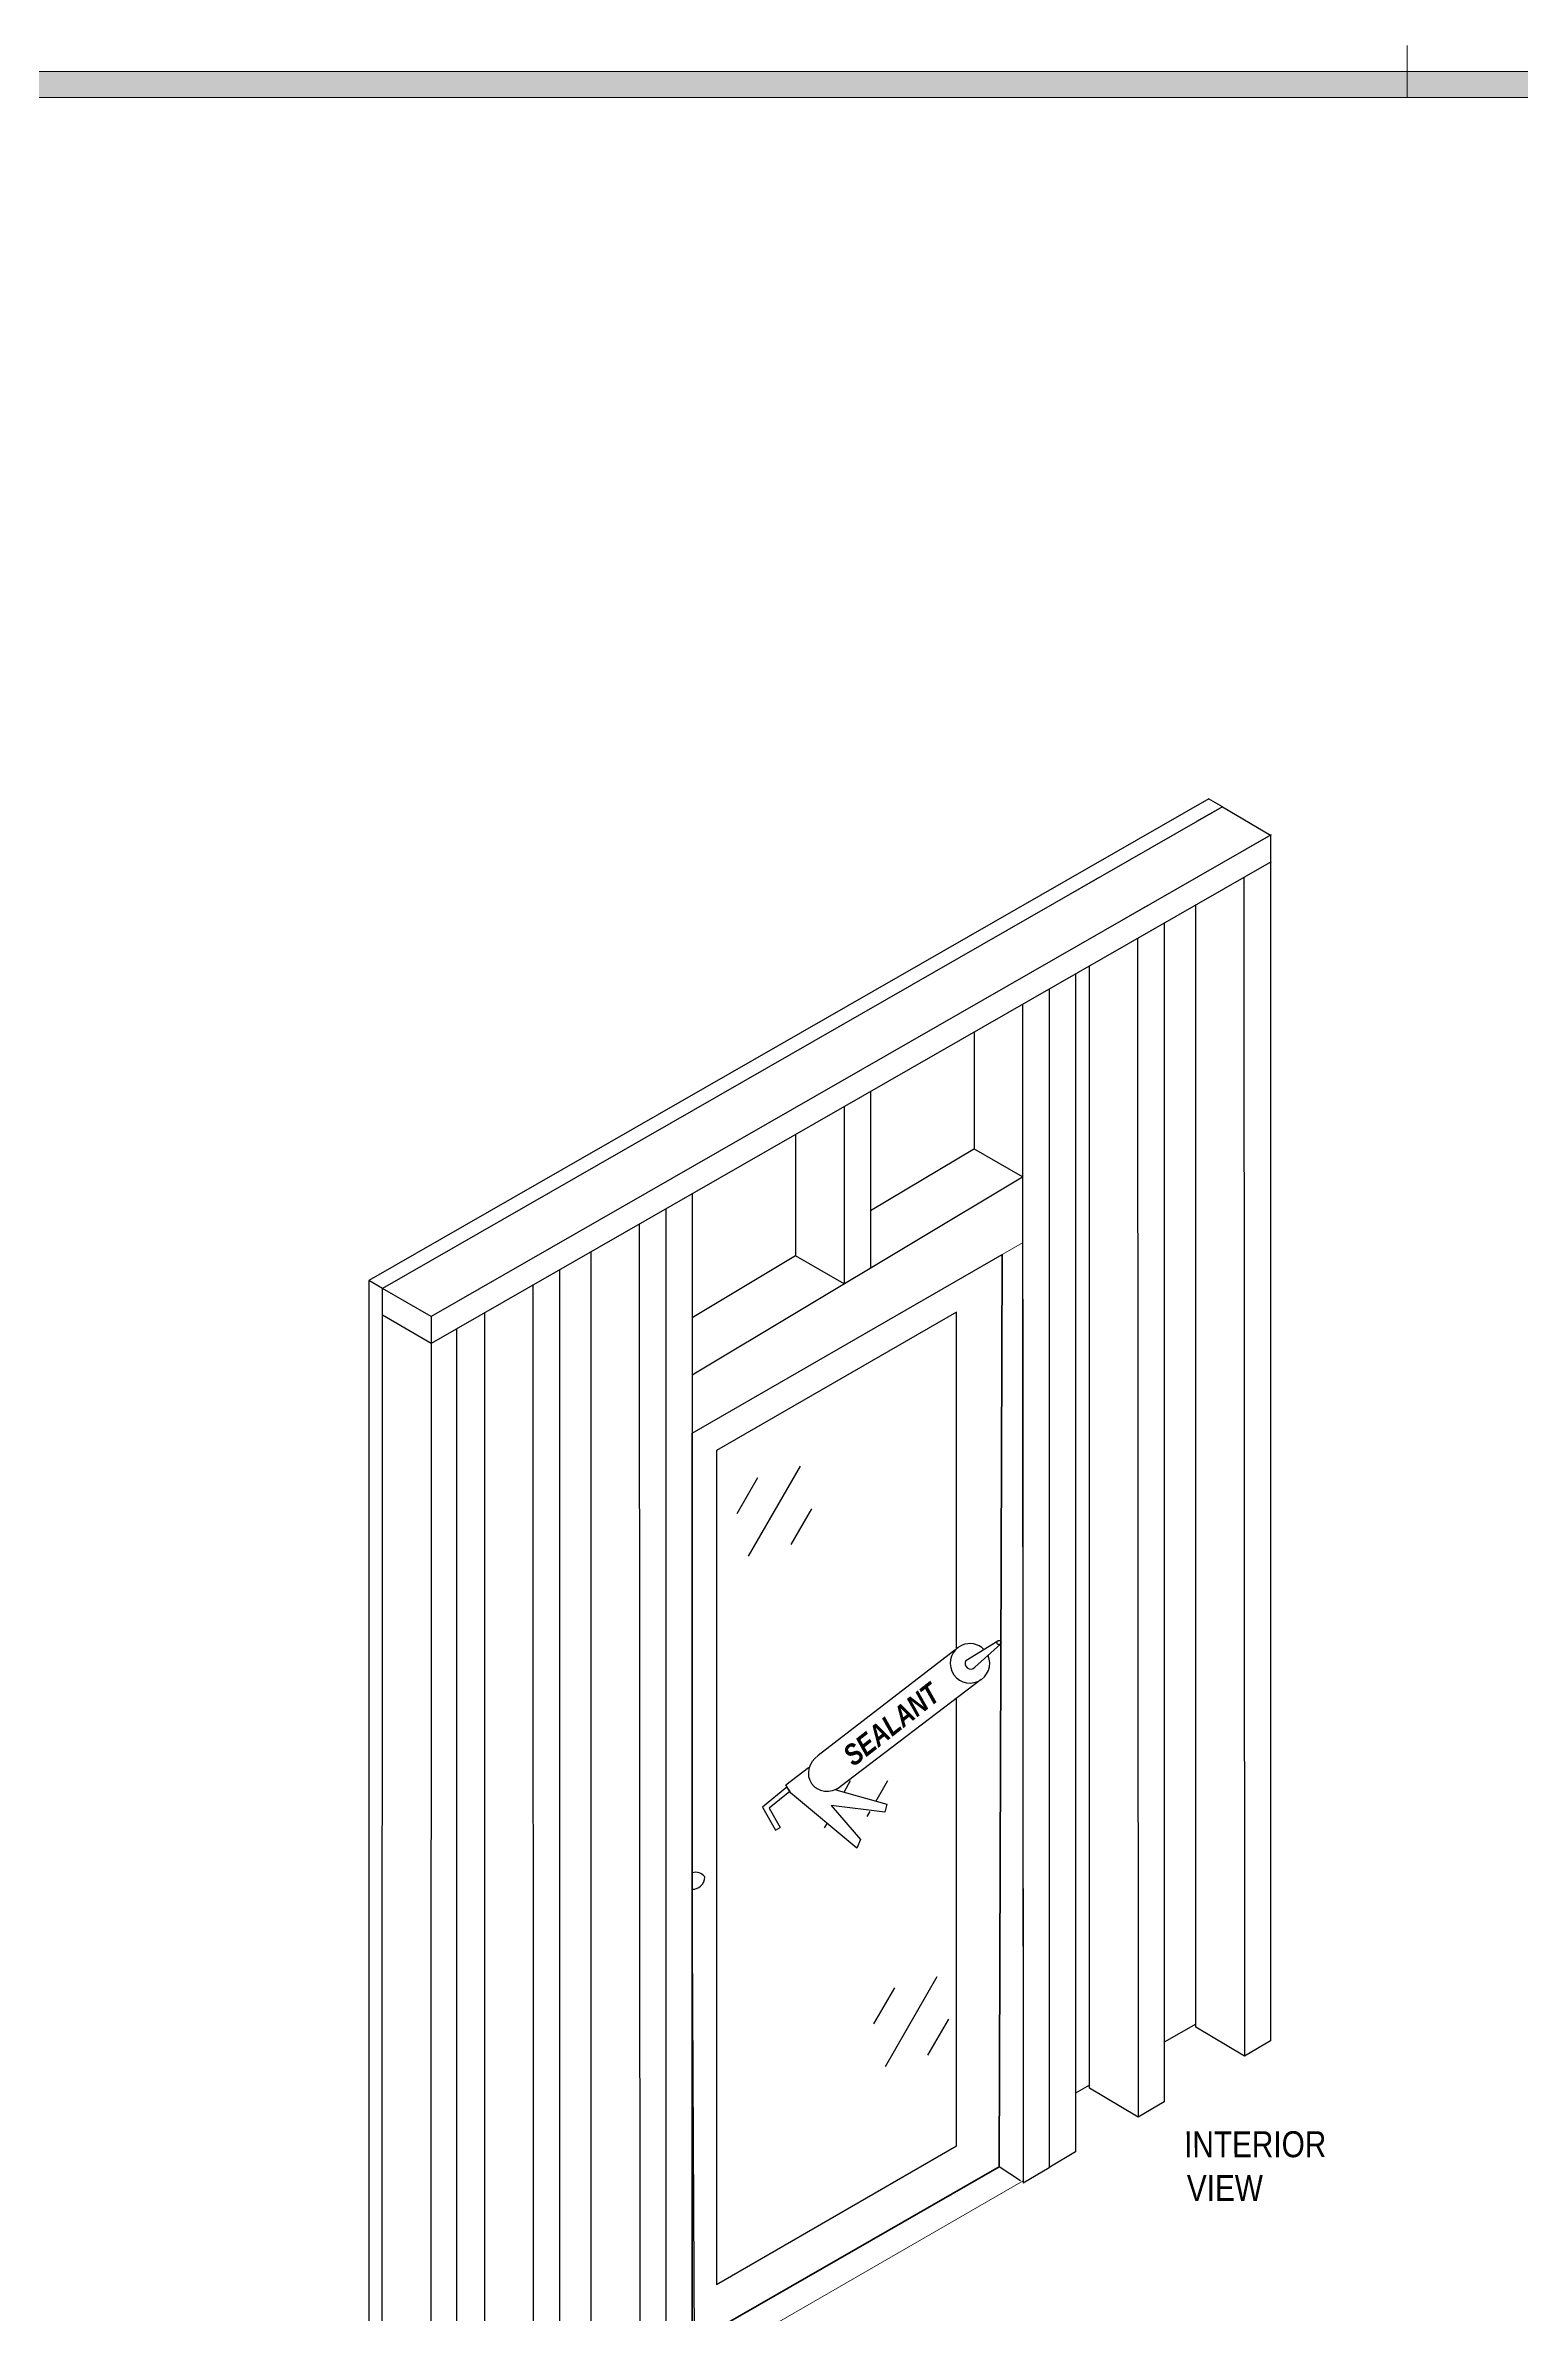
# Model space of a CAD drawing. Extents: x -1114 to 2135, y -829 to 1734.
# Drawn here: x -425 to 87, y 948 to 1734 of the extents above; entities that cross this region are included whole.
import ezdxf

# ---------------------------------------------------------------- set-up
doc = ezdxf.new("R2010")
doc.units = 0
doc.header["$MEASUREMENT"] = 0
doc.layers.get('0').update_dxf_attribs({"lineweight": 0})
for name, color, linetype, lineweight in [('.ATI-DETAIL', 7, 'Continuous', 0), ('G-ANNO-TTLB', 7, 'Continuous', 0), ('TYVEK', 7, 'Continuous', 0), ('X-REF - TRACED', 7, 'Continuous', 0)]:
    doc.layers.add(name, color=color, linetype=linetype, lineweight=lineweight)

# ---------------------------------------------------------------- blocks, each defined once
blk = doc.blocks.new('Block_10')
at = {"layer": 'TYVEK', "color": 3, "lineweight": 25, "true_color": 0x00ff00}
for points in [[(-109.16, 1179.11), (-109.16, 1295.42), (-192.36, 1247.39), (-192.36, 958.47), (-109.16, 1006.5), (-109.16, 1161.6)], [(-109.16, 1158.73)]]:
    blk.add_lwpolyline(points, dxfattribs=at)
blk = doc.blocks.new('Block_11')
at = {"layer": 'TYVEK', "char_height": 0.2, "attachment_point": 7, "rotation": 0.1123}
for s, insert in [('\\C18;\\c0;\\FArial Narrow|b0|i0|c1;\\H9.000014;\\W1.000002;INTERIOR', (-30.34, 1002.37)), ('\\C18;\\c0;\\FArial Narrow|b0|i0|c1;\\H9.000014;\\W1.000002;VIEW', (-29.38, 987.38))]:
    blk.add_mtext(s, dxfattribs=dict(at, insert=insert))
blk = doc.blocks.new('Block_24')
at = {"layer": 'TYVEK', "color": 1, "lineweight": 70, "true_color": 0xff0000}
blk.add_lwpolyline([(-199.99, 938.55), (-94.4, 999.26), (-93.33, 1315.38)], dxfattribs=at)
at = {"layer": 'TYVEK', "color": 3, "lineweight": 70, "true_color": 0x00ff00}
for points in [[(-204.28, 1254.78)], [(-204.28, 933.22)]]:
    blk.add_lwpolyline(points, dxfattribs=at)
blk = doc.blocks.new('Block_79')
at = {"layer": '.ATI-DETAIL', "color": 18, "lineweight": 25, "true_color": 0x000000}
for p, q in [((-148.11, 1129), (-145.89, 1133.06)), ((-154.88, 1116.64), (-153.94, 1118.35))]:
    blk.add_line(p, q, dxfattribs=at)
blk = doc.blocks.new('Block_80')
at = {"layer": '.ATI-DETAIL', "color": 18, "lineweight": 25, "true_color": 0x000000}
for p, q in [((-137.11, 1125.84), (-132.95, 1133.05)), ((-140.14, 1120.59), (-139.11, 1122.38))]:
    blk.add_line(p, q, dxfattribs=at)

msp = doc.modelspace()

# ---------------------------------------------------------------- hatches: boundary and pattern name
at = {"layer": 'G-ANNO-TTLB', "true_color": 0xff00ff, "transparency": 33554687}
h = msp.add_hatch(color=6, dxfattribs=at)
edge = h.paths.add_edge_path()
edge.add_spline(control_points=[(1815.43, -731.7), (1815.43, -731.7), (-1114.08, -731.7), (-1114.08, -731.7), (-1114.08, -731.7), (-1114.08, 1725.3), (-1114.08, 1725.3), (-1114.08, 1725.3), (1815.43, 1725.3), (1815.43, 1725.3), (1815.43, 1725.3), (1815.43, -731.7), (1815.43, -731.7)], knot_values=[0, 0, 0, 0, 1, 1, 1, 2, 2, 2, 3, 3, 3, 4, 4, 4, 4], degree=3, periodic=0)
edge = h.paths.add_edge_path()
edge.add_spline(control_points=[(-1105.08, 1716.3), (-1105.08, 1716.3), (-1105.08, -722.7), (-1105.08, -722.7), (-1105.08, -722.7), (1806.43, -722.7), (1806.43, -722.7), (1806.43, -722.7), (1806.43, 1716.3), (1806.43, 1716.3), (1806.43, 1716.3), (-1105.08, 1716.3), (-1105.08, 1716.3)], knot_values=[0, 0, 0, 0, 1, 1, 1, 2, 2, 2, 3, 3, 3, 4, 4, 4, 4], degree=3, periodic=0)
edge.add_line((-1105.08, 1716.3), (-1105.08, 1716.3))

# ---------------------------------------------------------------- linework, layer by layer
at = {"layer": '.ATI-DETAIL', "color": 251, "lineweight": 25, "true_color": 0x5b5b5b}
for p, q in [((-185.18, 1225.61), (-177.99, 1238.07)), ((-181.24, 1210.87), (-163.25, 1242.02)), ((-166.5, 1214.82), (-159.3, 1227.28)), ((-133.85, 1034.01), (-115.86, 1065.16)), ((-137.8, 1048.75), (-130.6, 1061.21)), ((-119.11, 1037.96), (-111.91, 1050.42))]:
    msp.add_line(p, q, dxfattribs=at)
at = {"color": 18, "lineweight": 0, "true_color": 0x000000}
msp.add_lwpolyline([(-1105.08, -722.7), (-1105.08, 1716.3), (1806.43, 1716.3), (1806.43, -722.7)], close=True, dxfattribs=at)
at = {"layer": 'G-ANNO-TTLB', "color": 6, "lineweight": 9, "true_color": 0xff00ff}
for p, q in [((46.92, 1716.3), (46.92, 1734.3)), ((1815.43, 1725.3), (-1114.08, 1725.3)), ((1806.43, 1716.3), (-1105.08, 1716.3)), ((-1105.08, 1716.3), (1806.43, 1716.3))]:
    msp.add_line(p, q, dxfattribs=at)
at = {"layer": 'G-ANNO-TTLB'}
for points in [[(1815.43, -731.7), (1815.43, -731.7), (-1114.08, -731.7), (-1114.08, -731.7), (-1114.08, -731.7), (-1114.08, 1725.3), (-1114.08, 1725.3), (-1114.08, 1725.3), (1815.43, 1725.3), (1815.43, 1725.3), (1815.43, 1725.3), (1815.43, -731.7), (1815.43, -731.7)], [(-1105.08, 1716.3), (-1105.08, 1716.3), (-1105.08, -722.7), (-1105.08, -722.7), (-1105.08, -722.7), (1806.43, -722.7), (1806.43, -722.7), (1806.43, -722.7), (1806.43, 1716.3), (1806.43, 1716.3), (1806.43, 1716.3), (-1105.08, 1716.3), (-1105.08, 1716.3)]]:
    msp.add_open_spline(points, degree=3, knots=[0, 0, 0, 0, 1, 1, 1, 2, 2, 2, 3, 3, 3, 4, 4, 4, 4], dxfattribs=at)
at = {"layer": 'TYVEK', "color": 18, "lineweight": 25, "true_color": 0x000000}
for p, q in [((-21.84, 1473.28), (-312.83, 1306.39)), ((-312.79, 1306.37), (-312.79, 871.35))]:
    msp.add_line(p, q, dxfattribs=at)
at = {"layer": 'TYVEK', "color": 2, "lineweight": 25, "true_color": 0xffff00}
for p, q in [((-17.03, 1470.5), (-308.02, 1303.61)), ((-17.05, 1470.51), (-21.86, 1473.29)), ((-0.24, 1460.77), (-291.23, 1293.89)), ((-0.24, 1451.46), (-291.23, 1284.57)), ((-308.02, 1303.61), (-312.83, 1306.39)), ((-26.24, 1048.71), (-37.29, 1042.38)), ((-63.09, 1027.58), (-67.92, 1024.81))]:
    msp.add_line(p, q, dxfattribs=at)
at = {"layer": 'TYVEK', "color": 33, "lineweight": 25, "true_color": 0xcc9966}
for p, q in [((-17.05, 1470.51), (-26.05, 1465.35)), ((-17.05, 1470.51), (-0.44, 1460.67)), ((-9.44, 1455.51), (-9.44, 1455.5)), ((-0.44, 1460.67), (-9.26, 1455.62)), ((-0.44, 1460.67), (-0.44, 1199.75)), ((-0.44, 1460.67), (-0.44, 1199.75)), ((-0.44, 1451.37), (-0.44, 1042.84)), ((-60, 1445.86), (-69, 1440.7)), ((-9.65, 1446.09), (-9.44, 1037.62)), ((-43.2, 1436.17), (-52.2, 1430.98)), ((-43.39, 1436.04), (-43.39, 1436.03)), ((-26.24, 1047.63), (-26.24, 1436.58)), ((-52.2, 1430.98), (-52.2, 1430.97)), ((-46.49, 1424.95), (-46.29, 1016.48)), ((-37.29, 1430.23), (-37.29, 1021.7)), ((-63.09, 1026.49), (-63.09, 1415.43)), ((-67.92, 1412.66), (-67.92, 1004.39)), ((-86.33, 1402.1), (-86.13, 993.62)), ((-86.33, 1402.09), (-86.33, 1214.05)), ((-77.13, 1407.37), (-77.13, 998.84)), ((-112.13, 1396.6), (-112.13, 1396.61)), ((-102.92, 1375.76), (-102.92, 1392.58)), ((-138.94, 1371.91), (-138.94, 1310.73)), ((-102.92, 1351.84), (-102.92, 1375.76)), ((-148.15, 1366.63), (-148.15, 1305.2)), ((-164.97, 1356.99), (-164.95, 1314.92)), ((-138.94, 1330.56), (-102.95, 1352.1)), ((-86.36, 1342.26), (-103.16, 1351.98)), ((-200.75, 1273.66), (-86.34, 1342.27)), ((-209.93, 1331.21), (-209.93, 922.68)), ((-200.72, 1336.49), (-200.72, 928.22)), ((-219.13, 1325.93), (-218.93, 917.46)), ((-235.73, 927.47), (-235.73, 1316.42)), ((-200.75, 1293.56), (-164.95, 1314.99)), ((-148.15, 1305.2), (-164.95, 1314.92)), ((-246.78, 1310.09), (-246.78, 901.56)), ((-308.17, 868.67), (-308.02, 1303.61)), ((-291.23, 1293.89), (-308.02, 1303.61)), ((-255.98, 1304.82), (-255.78, 896.34)), ((-291.23, 1284.57), (-308.03, 1294.29)), ((-291.23, 1293.89), (-291.37, 858.95)), ((-282.37, 1289.65), (-282.37, 864.17)), ((-272.57, 906.35), (-272.57, 1295.27)), ((-0.44, 1197.98), (-0.44, 1180.98)), ((-0.44, 1197.98), (-0.44, 1180.98)), ((-26.24, 1187.75), (-26.24, 1193.88)), ((-0.44, 1158.73), (-0.44, 1044.16)), ((-0.44, 1158.73), (-0.44, 1044.16)), ((-9.44, 1037.62), (-26.24, 1047.63)), ((-0.44, 1042.84), (-9.44, 1037.62)), ((-46.29, 1016.48), (-63.09, 1026.49)), ((-37.29, 1021.7), (-46.29, 1016.48)), ((-87, 994.38), (-94.4, 999.26)), ((-77.13, 998.84), (-86.13, 993.62)), ((-67.92, 1004.39), (-76.92, 999.17))]:
    msp.add_line(p, q, dxfattribs=at)
at = {"layer": 'TYVEK', "color": 3, "lineweight": 25, "true_color": 0x00ff00}
for p, q in [((-86.33, 1319.43), (-86.13, 994.38)), ((-200.72, 928.22), (-200.72, 1253.39)), ((-200.72, 1244.33), (-200.72, 955.41))]:
    msp.add_line(p, q, dxfattribs=at)
at = {"layer": 'TYVEK', "color": 1, "lineweight": 25, "true_color": 0xff0000}
msp.add_line((-200.72, 1253.39), (-200.72, 1244.33), dxfattribs=at)
at = {"layer": 'TYVEK', "color": 18, "lineweight": 18, "true_color": 0x000000}
msp.add_lwpolyline([(-200.72, 1253.39), (-86.33, 1319.43), (-86.13, 994.38), (-200.72, 928.22), (-200.72, 1253.39)], dxfattribs=at)
at = {"layer": 'TYVEK', "color": 1, "lineweight": 25, "true_color": 0xff0000}
msp.add_lwpolyline([(-200.72, 1253.39), (-93.33, 1315.38), (-94.39, 999.19), (-199.99, 938.55), (-200.72, 1101.16)], close=True, dxfattribs=at)
at = {"layer": 'TYVEK', "color": 3, "lineweight": 25, "true_color": 0x00ff00}
msp.add_lwpolyline([(-109.16, 1295.42), (-192.36, 1247.39), (-192.36, 958.47), (-109.16, 1006.5)], dxfattribs=at)
msp.add_open_spline([(-196.35, 1099.73), (-197.44, 1101.06), (-199.16, 1101.56), (-200.72, 1101.16)], degree=3, dxfattribs=at)
msp.add_open_spline([(-200.72, 1095.41), (-199.71, 1095.4), (-198.68, 1095.74), (-197.85, 1096.46), (-196.9, 1097.28), (-196.35, 1098.47), (-196.35, 1099.73)], degree=3, knots=[0, 0, 0, 0, 1, 1, 1, 2, 2, 2, 2], dxfattribs=at)
at = {"layer": 'X-REF - TRACED', "color": 1, "lineweight": 25, "true_color": 0xff0000}
for p, q in [((-105.93, 1174.64), (-94.85, 1181.49)), ((-102.87, 1172.32), (-94, 1180.33)), ((-108.71, 1179.11), (-157.1, 1141.72)), ((-100.6, 1168.11), (-149.54, 1130.87)), ((-168.36, 1131.61), (-160.43, 1137.59)), ((-167.93, 1130.78), (-176.45, 1123.82)), ((-166.98, 1129.34), (-174.12, 1123.49)), ((-166.67, 1128.82), (-168.36, 1131.61)), ((-167.93, 1130.78), (-166.98, 1129.34)), ((-143.73, 1109.69), (-166.67, 1128.82)), ((-152.62, 1124.48), (-142.48, 1112.68)), ((-134.07, 1122.16), (-152.62, 1124.48)), ((-150.99, 1129.92), (-133.33, 1124.85)), ((-133.33, 1124.85), (-134.07, 1122.16)), ((-176.45, 1123.82), (-171.95, 1115.94)), ((-174.12, 1123.49), (-170.29, 1116.8)), ((-171.95, 1115.94), (-170.29, 1116.8)), ((-142.48, 1112.68), (-143.73, 1109.69))]:
    msp.add_line(p, q, dxfattribs=at)
msp.add_circle((-94.46, 1180.89), 0.721, dxfattribs=at)
for points, knots in [([(-99.68, 1178.51), (-101.67, 1180.52), (-104.7, 1181.09), (-107.29, 1179.95), (-110.74, 1178.43), (-112.31, 1174.39), (-110.78, 1170.94), (-109.26, 1167.49), (-105.22, 1165.93), (-101.77, 1167.45), (-98.32, 1168.98), (-96.76, 1173.01), (-98.28, 1176.46)], [0, 0, 0, 0, 1, 1, 1, 2, 2, 2, 3, 3, 3, 4, 4, 4, 4]), ([(-105.93, 1174.64), (-106.51, 1173.88), (-106.29, 1172.75), (-105.45, 1172.1), (-104.6, 1171.46), (-103.45, 1171.56), (-102.87, 1172.32)], [0, 0, 0, 0, 1, 1, 1, 2, 2, 2, 2]), ([(-157.1, 1141.72), (-160.46, 1139.38), (-161.51, 1135.05), (-159.42, 1132.05), (-157.33, 1129.05), (-152.91, 1128.53), (-149.54, 1130.87)], [0, 0, 0, 0, 1, 1, 1, 2, 2, 2, 2])]:
    msp.add_open_spline(points, degree=3, knots=knots, dxfattribs=at)

# ---------------------------------------------------------------- block references
at = {"layer": '.ATI-DETAIL'}
for name in ['Block_79', 'Block_80']:
    msp.add_blockref(name, (0, 0), dxfattribs=at)
at = {"layer": 'TYVEK'}
for name in ['Block_24', 'Block_10', 'Block_11']:
    msp.add_blockref(name, (0, 0), dxfattribs=at)

# ---------------------------------------------------------------- texts
at = {"layer": 'TYVEK', "insert": (-144.77, 1137.67), "char_height": 0.2, "attachment_point": 7, "rotation": 38.04282}
msp.add_mtext('\\C252;\\c8684676;\\FArial Narrow Bold Italic|b1|i1|c1;\\H7.215448;\\W0.994520;SEALANT', dxfattribs=at)

doc.saveas('drawing.dxf')
